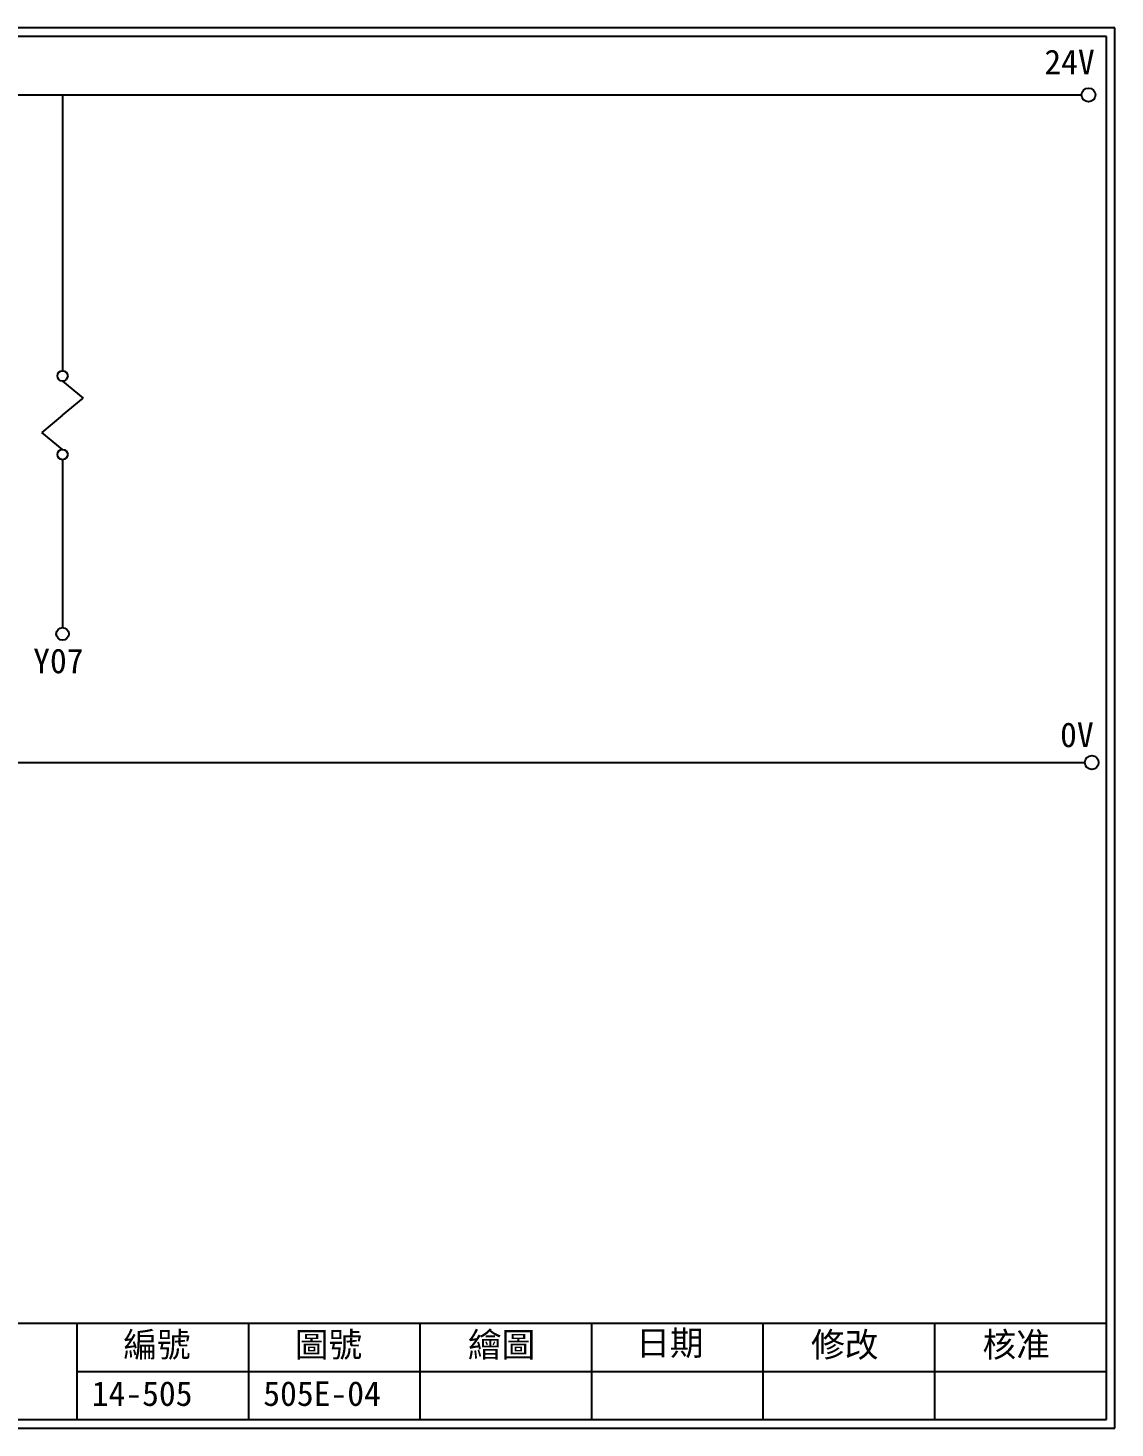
# Model space of a CAD drawing. Extents: x 926 to 1213, y 3 to 207.
# Drawn here: x 1054.3 to 1212.7, y 3 to 207 of the extents above; entities that cross this region are included whole.
import ezdxf

# ---------------------------------------------------------------- set-up
doc = ezdxf.new("R2010")
doc.units = 0
doc.layers.get('0').update_dxf_attribs({"linetype": 'CONTINUOUS'})
doc.layers.add('圖框層', color=7, linetype='CONTINUOUS')
doc.layers.add('標尺寸層', color=3, linetype='CONTINUOUS')
doc.styles.add('STSL', font='KAIU.TTF')

msp = doc.modelspace()

# ---------------------------------------------------------------- linework, layer by layer
for centre in [(1208.88, 197.22), (1209.36, 99.96)]:
    msp.add_circle(centre, 1)
at = {"layer": '圖框層', "color": 0}
for p, q in [((1212.74, 206.97), (925.74, 206.97)), ((1212.74, 3), (1212.74, 206.97)), ((1211.49, 205.72), (926.99, 205.72)), ((1211.49, 4.25), (1211.49, 205.72)), ((926.99, 18.25), (1211.49, 18.25)), ((1061.49, 4.25), (1061.49, 18.25)), ((1086.49, 4.25), (1086.49, 18.25)), ((1111.49, 4.25), (1111.49, 18.25)), ((1136.49, 4.25), (1136.49, 18.25)), ((1161.49, 4.25), (1161.49, 18.25)), ((1186.49, 4.25), (1186.49, 18.25)), ((1061.49, 11.25), (1211.49, 11.25)), ((926.99, 4.25), (1211.49, 4.25)), ((925.74, 3), (1212.74, 3))]:
    msp.add_line(p, q, dxfattribs=at)
at = {"layer": '標尺寸層', "color": 7}
for p, q in [((930.28, 197.22), (1207.88, 197.22)), ((1059.36, 197.22), (1059.36, 157.03)), ((1059.36, 155.53), (1062.36, 153.04)), ((1059.36, 150.55), (1062.36, 153.04)), ((1059.36, 150.55), (1056.35, 148.06)), ((1059.36, 145.57), (1056.35, 148.06)), ((1059.36, 144.07), (1059.36, 119.62)), ((930.49, 99.96), (1208.36, 99.96))]:
    msp.add_line(p, q, dxfattribs=at)
for centre, radius in [((1059.36, 156.28), 0.751), ((1059.36, 144.82), 0.751), ((1059.36, 118.7), 0.92)]:
    msp.add_circle(centre, radius, dxfattribs=at)

# ---------------------------------------------------------------- texts
at = {"layer": '圖框層', "color": 0, "style": 'STSL'}
for s, p in [('24V', (1202.44, 200.22)), ('Y07', (1055.08, 112.96)), ('0V', (1204.74, 102.2)), ('編號', (1068.21, 13.34)), ('圖號', (1093.21, 13.34)), ('繪圖', (1118.44, 13.34)), ('日期', (1142.96, 13.59)), ('修改', (1168.44, 13.34)), ('核准', (1193.44, 13.34)), ('14-505', (1063.61, 6.22)), ('505E-04', (1088.61, 6.22))]:
    msp.add_text(s, height=3.6, dxfattribs=at).set_placement(p)

doc.saveas('drawing.dxf')
